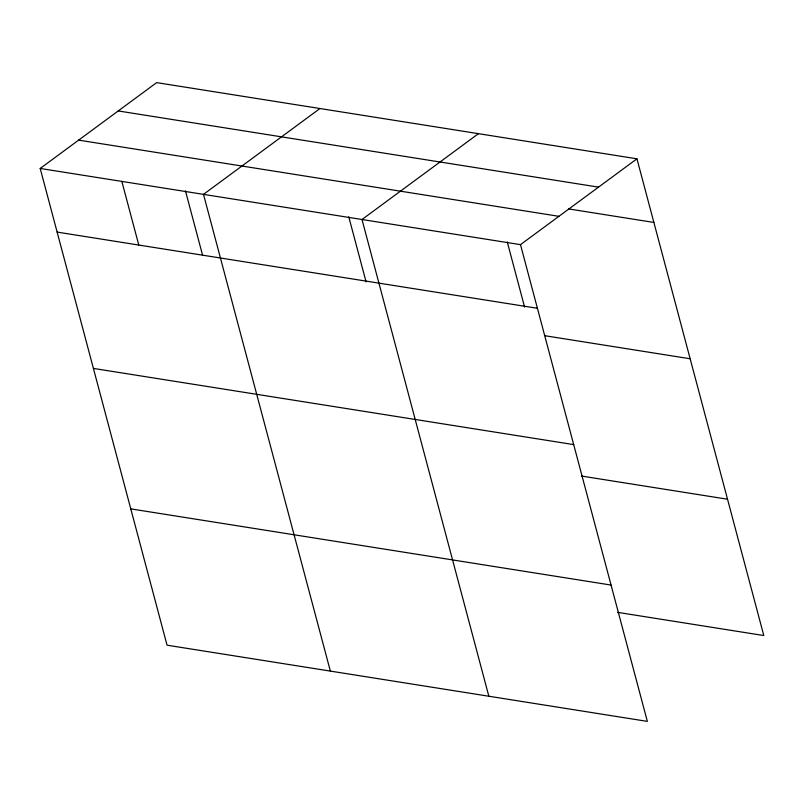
<?xml version="1.0" encoding="UTF-8"?>
<svg xmlns="http://www.w3.org/2000/svg" width="804" height="804" viewBox="0 0 804 804"><rect width="100%" height="100%" fill="white"/><g stroke="black" fill="none" stroke-linecap="round" stroke-linejoin="round"><path stroke-width="1.21" d="M40.2 168.458L520.489 244.647L647.341 721.379L167.051 645.19L40.2 168.458L156.659 82.621L636.949 158.81L763.8 635.542L617.683 612.367M319.952 108.52L203.502 194.357L330.354 671.099M478.45 133.665L362.001 219.502L488.842 696.244M520.489 244.647L636.949 158.81M118.228 110.942L598.518 187.131M568.448 208.889L653.883 222.447M78.631 140.127L558.921 216.316M57.134 232.095L537.424 308.284M545.283 335.781L690.154 358.765M93.405 368.413L573.694 444.602M581.413 476.038L727.53 499.224M130.781 508.872L611.07 585.061M507.264 241.944L524.6 307.088M348.765 216.799L366.101 281.943M185.463 190.89L202.477 254.828M121.846 181.413L138.78 245.049"/></g></svg>
